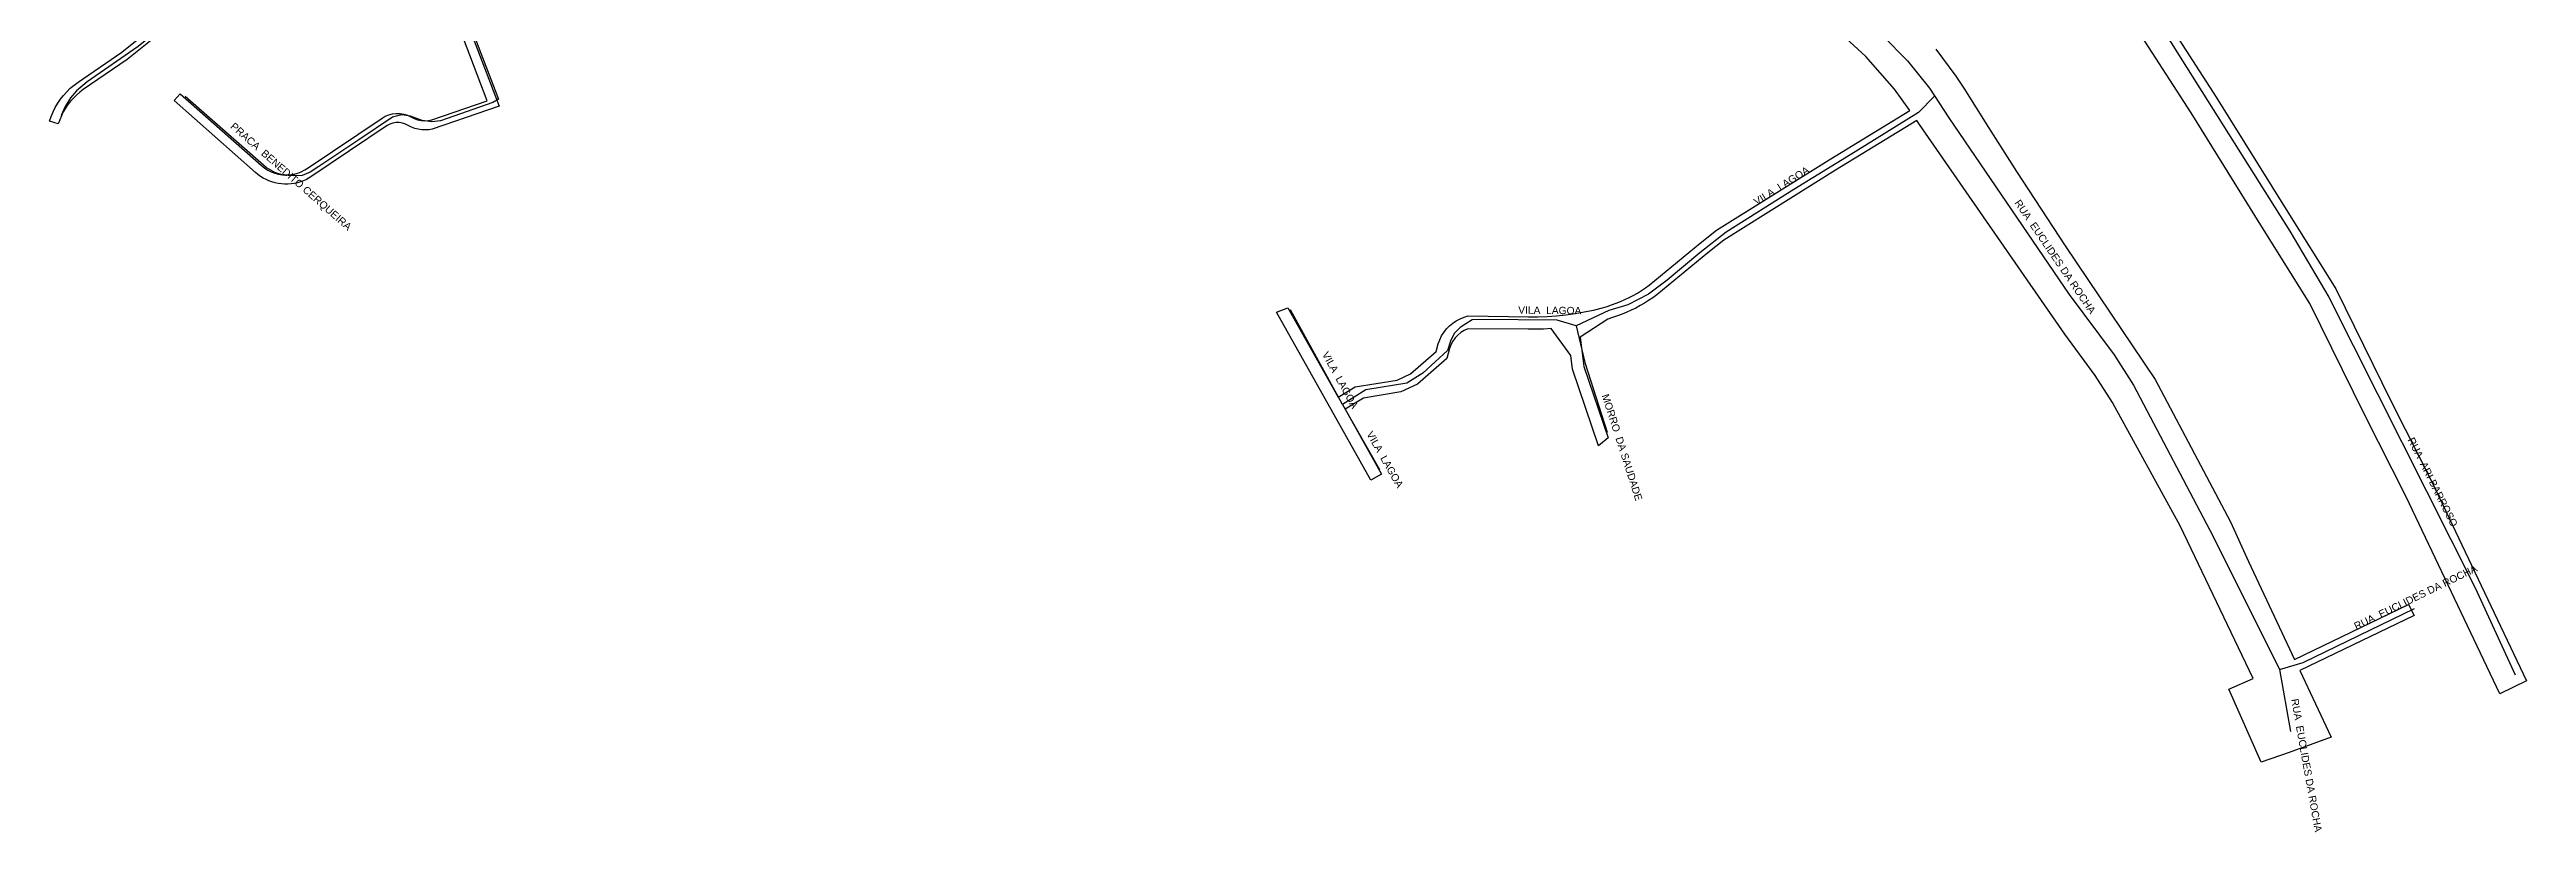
# Model space of a CAD drawing. Header units: millimetres. Extents: x 617751 to 636088, y 68402 to 77988.
# Drawn here: x 628496.1 to 628901.9, y 71801.8 to 71930.2 of the extents above; entities that cross this region are included whole.
import ezdxf

# ---------------------------------------------------------------- set-up
doc = ezdxf.new("R2010")
doc.units = ezdxf.units.MM
doc.header["$LTSCALE"] = 3
doc.header["$MEASUREMENT"] = 0
doc.layers.add('ALINHAMENTO PREDIAL', color=120, linetype='Continuous')
doc.layers.add('NOME LOGRADOURO', color=252, linetype='Continuous')
doc.styles.get("Standard").update_dxf_attribs({"font": 'arial.ttf'})

msp = doc.modelspace()

# ---------------------------------------------------------------- linework, layer by layer
at = {"layer": 'ALINHAMENTO PREDIAL'}
for points in [[(628527.66, 71943.65), (628508.83, 71928.56), (628501.63, 71923.59), (628501.07, 71923.17), (628500.53, 71922.71), (628500.03, 71922.22), (628499.55, 71921.69), (628499.12, 71921.14), (628498.72, 71920.55), (628498.37, 71919.95), (628498.05, 71919.31), (628497.78, 71918.66), (628497.55, 71918), (628496.11, 71918.43), (628496.38, 71919.2), (628496.69, 71919.94), (628497.05, 71920.66), (628497.45, 71921.36), (628497.91, 71922.02), (628498.4, 71922.66), (628498.94, 71923.26), (628499.52, 71923.82), (628500.13, 71924.34), (628500.78, 71924.82), (628507.93, 71929.76), (628526.59, 71944.7)], [(628527.66, 71943.65), (628508.83, 71928.56), (628501.63, 71923.59), (628501.07, 71923.17), (628500.53, 71922.71), (628500.03, 71922.22), (628499.55, 71921.69), (628499.12, 71921.14), (628498.72, 71920.55), (628498.37, 71919.95), (628498.05, 71919.31), (628497.78, 71918.66), (628497.55, 71918), (628496.11, 71918.43), (628496.38, 71919.2), (628496.69, 71919.94), (628497.05, 71920.66), (628497.45, 71921.36), (628497.91, 71922.02), (628498.4, 71922.66), (628498.94, 71923.26), (628499.52, 71923.82), (628500.13, 71924.34), (628500.78, 71924.82), (628507.93, 71929.76), (628526.59, 71944.7)], [(628527.66, 71943.65), (628508.83, 71928.56), (628501.63, 71923.59), (628501.07, 71923.17), (628500.53, 71922.71), (628500.03, 71922.22), (628499.55, 71921.69), (628499.12, 71921.14), (628498.72, 71920.55), (628498.37, 71919.95), (628498.05, 71919.31), (628497.78, 71918.66), (628497.55, 71918), (628496.11, 71918.43), (628496.38, 71919.2), (628496.69, 71919.94), (628497.05, 71920.66), (628497.45, 71921.36), (628497.91, 71922.02), (628498.4, 71922.66), (628498.94, 71923.26), (628499.52, 71923.82), (628500.13, 71924.34), (628500.78, 71924.82), (628507.93, 71929.76), (628526.59, 71944.7)], [(628841.09, 71937.75), (628851.03, 71922.38), (628862.5, 71903.96), (628870.63, 71890.92), (628879.72, 71872.5), (628886.52, 71858.97), (628901.87, 71826.67), (628897.49, 71824.55), (628882.14, 71856.83), (628875.36, 71870.33), (628866.37, 71888.55), (628858.37, 71901.38), (628846.92, 71919.77), (628837.03, 71935.07)], [(628841.09, 71937.75), (628851.03, 71922.38), (628862.5, 71903.96), (628870.63, 71890.92), (628879.72, 71872.5), (628886.52, 71858.97), (628901.87, 71826.67), (628897.49, 71824.55), (628882.14, 71856.83), (628875.36, 71870.33), (628866.37, 71888.55), (628858.37, 71901.38), (628846.92, 71919.77), (628837.03, 71935.07)], [(628841.09, 71937.75), (628851.03, 71922.38), (628862.5, 71903.96), (628870.63, 71890.92), (628879.72, 71872.5), (628886.52, 71858.97), (628901.87, 71826.67), (628897.49, 71824.55), (628882.14, 71856.83), (628875.36, 71870.33), (628866.37, 71888.55), (628858.37, 71901.38), (628846.92, 71919.77), (628837.03, 71935.07)], [(628565.26, 71932.74), (628569.76, 71920.86), (628558.82, 71917.12), (628558.25, 71917.03), (628557.67, 71916.99), (628557.08, 71917.02), (628556.51, 71917.1), (628555.94, 71917.24), (628555.39, 71917.44), (628554.86, 71917.69), (628554.42, 71917.93), (628553.92, 71918.11), (628553.41, 71918.2), (628552.88, 71918.2), (628552.37, 71918.12), (628551.87, 71917.94), (628551.41, 71917.69), (628539.1, 71909.39), (628538.66, 71909.12), (628538.19, 71908.87), (628537.71, 71908.66), (628537.21, 71908.48), (628536.71, 71908.34), (628536.19, 71908.23), (628535.67, 71908.15), (628535.15, 71908.12), (628534.62, 71908.12), (628534.1, 71908.15), (628533.58, 71908.22), (628533.06, 71908.33), (628532.55, 71908.47), (628532.06, 71908.65), (628531.58, 71908.86), (628531.11, 71909.11), (628530.66, 71909.38), (628530.24, 71909.69), (628529.83, 71910.02), (628516.51, 71921.8), (628517.5, 71922.93), (628530.82, 71911.15), (628531.32, 71910.75), (628531.86, 71910.41), (628532.42, 71910.12), (628533.02, 71909.9), (628533.63, 71909.74), (628534.26, 71909.64), (628534.89, 71909.61), (628535.53, 71909.65), (628536.16, 71909.75), (628536.77, 71909.91), (628537.36, 71910.14), (628537.93, 71910.43), (628538.46, 71910.77), (628550.58, 71918.93), (628551.12, 71919.25), (628551.69, 71919.48), (628552.3, 71919.64), (628552.92, 71919.71), (628553.54, 71919.7), (628554.16, 71919.6), (628554.75, 71919.42), (628555.32, 71919.16), (628555.85, 71918.88), (628556.41, 71918.67), (628556.99, 71918.54), (628557.58, 71918.49), (628558.17, 71918.53), (628558.75, 71918.65), (628567.81, 71921.77), (628563.93, 71931.99)], [(628565.26, 71932.74), (628569.76, 71920.86), (628558.82, 71917.12), (628558.25, 71917.03), (628557.67, 71916.99), (628557.08, 71917.02), (628556.51, 71917.1), (628555.94, 71917.24), (628555.39, 71917.44), (628554.86, 71917.69), (628554.42, 71917.93), (628553.92, 71918.11), (628553.41, 71918.2), (628552.88, 71918.2), (628552.37, 71918.12), (628551.87, 71917.94), (628551.41, 71917.69), (628539.1, 71909.39), (628538.66, 71909.12), (628538.19, 71908.87), (628537.71, 71908.66), (628537.21, 71908.48), (628536.71, 71908.34), (628536.19, 71908.23), (628535.67, 71908.15), (628535.15, 71908.12), (628534.62, 71908.12), (628534.1, 71908.15), (628533.58, 71908.22), (628533.06, 71908.33), (628532.55, 71908.47), (628532.06, 71908.65), (628531.58, 71908.86), (628531.11, 71909.11), (628530.66, 71909.38), (628530.24, 71909.69), (628529.83, 71910.02), (628516.51, 71921.8), (628517.5, 71922.93), (628530.82, 71911.15), (628531.32, 71910.75), (628531.86, 71910.41), (628532.42, 71910.12), (628533.02, 71909.9), (628533.63, 71909.74), (628534.26, 71909.64), (628534.89, 71909.61), (628535.53, 71909.65), (628536.16, 71909.75), (628536.77, 71909.91), (628537.36, 71910.14), (628537.93, 71910.43), (628538.46, 71910.77), (628550.58, 71918.93), (628551.12, 71919.25), (628551.69, 71919.48), (628552.3, 71919.64), (628552.92, 71919.71), (628553.54, 71919.7), (628554.16, 71919.6), (628554.75, 71919.42), (628555.32, 71919.16), (628555.85, 71918.88), (628556.41, 71918.67), (628556.99, 71918.54), (628557.58, 71918.49), (628558.17, 71918.53), (628558.75, 71918.65), (628567.81, 71921.77), (628563.93, 71931.99)], [(628565.26, 71932.74), (628569.76, 71920.86), (628558.82, 71917.12), (628558.25, 71917.03), (628557.67, 71916.99), (628557.08, 71917.02), (628556.51, 71917.1), (628555.94, 71917.24), (628555.39, 71917.44), (628554.86, 71917.69), (628554.42, 71917.93), (628553.92, 71918.11), (628553.41, 71918.2), (628552.88, 71918.2), (628552.37, 71918.12), (628551.87, 71917.94), (628551.41, 71917.69), (628539.1, 71909.39), (628538.66, 71909.12), (628538.19, 71908.87), (628537.71, 71908.66), (628537.21, 71908.48), (628536.71, 71908.34), (628536.19, 71908.23), (628535.67, 71908.15), (628535.15, 71908.12), (628534.62, 71908.12), (628534.1, 71908.15), (628533.58, 71908.22), (628533.06, 71908.33), (628532.55, 71908.47), (628532.06, 71908.65), (628531.58, 71908.86), (628531.11, 71909.11), (628530.66, 71909.38), (628530.24, 71909.69), (628529.83, 71910.02), (628516.51, 71921.8), (628517.5, 71922.93), (628530.82, 71911.15), (628531.32, 71910.75), (628531.86, 71910.41), (628532.42, 71910.12), (628533.02, 71909.9), (628533.63, 71909.74), (628534.26, 71909.64), (628534.89, 71909.61), (628535.53, 71909.65), (628536.16, 71909.75), (628536.77, 71909.91), (628537.36, 71910.14), (628537.93, 71910.43), (628538.46, 71910.77), (628550.58, 71918.93), (628551.12, 71919.25), (628551.69, 71919.48), (628552.3, 71919.64), (628552.92, 71919.71), (628553.54, 71919.7), (628554.16, 71919.6), (628554.75, 71919.42), (628555.32, 71919.16), (628555.85, 71918.88), (628556.41, 71918.67), (628556.99, 71918.54), (628557.58, 71918.49), (628558.17, 71918.53), (628558.75, 71918.65), (628567.81, 71921.77), (628563.93, 71931.99)], [(628805.13, 71930.2), (628808.41, 71925.8), (628809.68, 71923.81), (628813.72, 71917.37), (628818.3, 71910.17), (628826.28, 71897.99), (628841.03, 71876.08), (628853.41, 71852.74), (628856.32, 71846.26), (628863.89, 71830.19), (628882.56, 71839.22), (628883.45, 71837.42), (628864.74, 71828.38), (628869.88, 71817.47), (628863, 71814.94), (628858.41, 71813.35), (628853.09, 71825.31), (628857.12, 71827.1), (628845.15, 71852.11), (628834.42, 71871.61), (628834.04, 71872.3), (628831.23, 71876.72), (628826.25, 71883.54), (628802.45, 71917.9), (628802, 71918.54), (628788.7, 71910.37), (628770.36, 71898.93), (628767.77, 71896.87), (628759.42, 71889.97), (628758.75, 71889.49), (628758.07, 71889.03), (628757.38, 71888.6), (628756.67, 71888.19), (628755.95, 71887.8), (628755.21, 71887.44), (628754.47, 71887.1), (628753.71, 71886.79), (628752.95, 71886.5), (628752.17, 71886.24), (628751.39, 71886), (628746.85, 71883), (628747.44, 71878.22), (628751.41, 71866.53), (628749.86, 71865.23), (628745.6, 71877.8), (628745.33, 71880.01), (628742.12, 71884.42), (628740.86, 71884.36), (628739.59, 71884.33), (628738.33, 71884.33), (628728.44, 71884.39), (628727.84, 71884.13), (628727.29, 71883.78), (628726.79, 71883.37), (628726.35, 71882.89), (628725.98, 71882.36), (628725.68, 71881.79), (628725.47, 71881.17), (628725.02, 71879.55), (628720.19, 71875.33), (628717.48, 71874.05), (628711.34, 71873.05), (628708.33, 71871.22), (628714.32, 71860.57), (628712.57, 71859.59), (628697.11, 71887.11), (628698.98, 71887.85), (628707.23, 71873.19), (628710, 71874.87), (628716.88, 71875.99), (628719.08, 71877.03), (628723.24, 71880.67), (628723.6, 71881.94), (628723.84, 71882.59), (628724.15, 71883.22), (628724.53, 71883.81), (628724.96, 71884.37), (628725.45, 71884.87), (628725.98, 71885.32), (628726.56, 71885.71), (628727.18, 71886.04), (628727.83, 71886.31), (628728.5, 71886.51), (628738.36, 71886.34), (628739.9, 71886.34), (628741.43, 71886.4), (628742.96, 71886.51), (628744.49, 71886.67), (628746.01, 71886.88), (628747.52, 71887.15), (628749.02, 71887.47), (628750.51, 71887.84), (628751.25, 71888.06), (628752, 71888.3), (628752.73, 71888.57), (628753.45, 71888.86), (628754.16, 71889.17), (628754.86, 71889.51), (628755.55, 71889.87), (628756.23, 71890.26), (628756.89, 71890.67), (628757.54, 71891.1), (628758.17, 71891.55), (628766.5, 71898.43), (628769.19, 71900.58), (628787.64, 71912.08), (628800.83, 71920.19), (628798.34, 71923.68), (628793.65, 71929.01), (628788.43, 71933.81)], [(628805.13, 71930.2), (628808.41, 71925.8), (628809.68, 71923.81), (628813.72, 71917.37), (628818.3, 71910.17), (628826.28, 71897.99), (628841.03, 71876.08), (628853.41, 71852.74), (628856.32, 71846.26), (628863.89, 71830.19), (628882.56, 71839.22), (628883.45, 71837.42), (628864.74, 71828.38), (628869.88, 71817.47), (628863, 71814.94), (628858.41, 71813.35), (628853.09, 71825.31), (628857.12, 71827.1), (628845.15, 71852.11), (628834.42, 71871.61), (628834.04, 71872.3), (628831.23, 71876.72), (628826.25, 71883.54), (628802.45, 71917.9), (628802, 71918.54), (628788.7, 71910.37), (628770.36, 71898.93), (628767.77, 71896.87), (628759.42, 71889.97), (628758.75, 71889.49), (628758.07, 71889.03), (628757.38, 71888.6), (628756.67, 71888.19), (628755.95, 71887.8), (628755.21, 71887.44), (628754.47, 71887.1), (628753.71, 71886.79), (628752.95, 71886.5), (628752.17, 71886.24), (628751.39, 71886), (628746.85, 71883), (628747.44, 71878.22), (628751.41, 71866.53), (628749.86, 71865.23), (628745.6, 71877.8), (628745.33, 71880.01), (628742.12, 71884.42), (628740.86, 71884.36), (628739.59, 71884.33), (628738.33, 71884.33), (628728.44, 71884.39), (628727.84, 71884.13), (628727.29, 71883.78), (628726.79, 71883.37), (628726.35, 71882.89), (628725.98, 71882.36), (628725.68, 71881.79), (628725.47, 71881.17), (628725.02, 71879.55), (628720.19, 71875.33), (628717.48, 71874.05), (628711.34, 71873.05), (628708.33, 71871.22), (628714.32, 71860.57), (628712.57, 71859.59), (628697.11, 71887.11), (628698.98, 71887.85), (628707.23, 71873.19), (628710, 71874.87), (628716.88, 71875.99), (628719.08, 71877.03), (628723.24, 71880.67), (628723.6, 71881.94), (628723.84, 71882.59), (628724.15, 71883.22), (628724.53, 71883.81), (628724.96, 71884.37), (628725.45, 71884.87), (628725.98, 71885.32), (628726.56, 71885.71), (628727.18, 71886.04), (628727.83, 71886.31), (628728.5, 71886.51), (628738.36, 71886.34), (628739.9, 71886.34), (628741.43, 71886.4), (628742.96, 71886.51), (628744.49, 71886.67), (628746.01, 71886.88), (628747.52, 71887.15), (628749.02, 71887.47), (628750.51, 71887.84), (628751.25, 71888.06), (628752, 71888.3), (628752.73, 71888.57), (628753.45, 71888.86), (628754.16, 71889.17), (628754.86, 71889.51), (628755.55, 71889.87), (628756.23, 71890.26), (628756.89, 71890.67), (628757.54, 71891.1), (628758.17, 71891.55), (628766.5, 71898.43), (628769.19, 71900.58), (628787.64, 71912.08), (628800.83, 71920.19), (628798.34, 71923.68), (628793.65, 71929.01), (628788.43, 71933.81)], [(628805.13, 71930.2), (628808.41, 71925.8), (628809.68, 71923.81), (628813.72, 71917.37), (628818.3, 71910.17), (628826.28, 71897.99), (628841.03, 71876.08), (628853.41, 71852.74), (628856.32, 71846.26), (628863.89, 71830.19), (628882.56, 71839.22), (628883.45, 71837.42), (628864.74, 71828.38), (628869.88, 71817.47), (628863, 71814.94), (628858.41, 71813.35), (628853.09, 71825.31), (628857.12, 71827.1), (628845.15, 71852.11), (628834.42, 71871.61), (628834.04, 71872.3), (628831.23, 71876.72), (628826.25, 71883.54), (628802.45, 71917.9), (628802, 71918.54), (628788.7, 71910.37), (628770.36, 71898.93), (628767.77, 71896.87), (628759.42, 71889.97), (628758.75, 71889.49), (628758.07, 71889.03), (628757.38, 71888.6), (628756.67, 71888.19), (628755.95, 71887.8), (628755.21, 71887.44), (628754.47, 71887.1), (628753.71, 71886.79), (628752.95, 71886.5), (628752.17, 71886.24), (628751.39, 71886), (628746.85, 71883), (628747.44, 71878.22), (628751.41, 71866.53), (628749.86, 71865.23), (628745.6, 71877.8), (628745.33, 71880.01), (628742.12, 71884.42), (628740.86, 71884.36), (628739.59, 71884.33), (628738.33, 71884.33), (628728.44, 71884.39), (628727.84, 71884.13), (628727.29, 71883.78), (628726.79, 71883.37), (628726.35, 71882.89), (628725.98, 71882.36), (628725.68, 71881.79), (628725.47, 71881.17), (628725.02, 71879.55), (628720.19, 71875.33), (628717.48, 71874.05), (628711.34, 71873.05), (628708.33, 71871.22), (628714.32, 71860.57), (628712.57, 71859.59), (628697.11, 71887.11), (628698.98, 71887.85), (628707.23, 71873.19), (628710, 71874.87), (628716.88, 71875.99), (628719.08, 71877.03), (628723.24, 71880.67), (628723.6, 71881.94), (628723.84, 71882.59), (628724.15, 71883.22), (628724.53, 71883.81), (628724.96, 71884.37), (628725.45, 71884.87), (628725.98, 71885.32), (628726.56, 71885.71), (628727.18, 71886.04), (628727.83, 71886.31), (628728.5, 71886.51), (628738.36, 71886.34), (628739.9, 71886.34), (628741.43, 71886.4), (628742.96, 71886.51), (628744.49, 71886.67), (628746.01, 71886.88), (628747.52, 71887.15), (628749.02, 71887.47), (628750.51, 71887.84), (628751.25, 71888.06), (628752, 71888.3), (628752.73, 71888.57), (628753.45, 71888.86), (628754.16, 71889.17), (628754.86, 71889.51), (628755.55, 71889.87), (628756.23, 71890.26), (628756.89, 71890.67), (628757.54, 71891.1), (628758.17, 71891.55), (628766.5, 71898.43), (628769.19, 71900.58), (628787.64, 71912.08), (628800.83, 71920.19), (628798.34, 71923.68), (628793.65, 71929.01), (628788.43, 71933.81)]]:
    msp.add_lwpolyline(points, dxfattribs=at)
at = {"layer": 'NOME LOGRADOURO'}
for points in [[(628557.69, 71974.5), (628554.32, 71971.21), (628542.05, 71958.83), (628528.22, 71944.84), (628510.63, 71930.69), (628502.28, 71924.87), (628500.53, 71923.38), (628499.54, 71922.26), (628498.65, 71920.81), (628498.02, 71919.36)], [(628818.73, 71969.17), (628842.09, 71933.76), (628863.1, 71900.4), (628869.51, 71889.6), (628893.44, 71841.92), (628899.99, 71827.67)], [(628568.4, 71945.54), (628561.24, 71938.37), (628565.53, 71932.84), (628569.64, 71922.03), (628568.73, 71921.51), (628560.17, 71918.47), (628558.72, 71918.3), (628557.14, 71918.54), (628555.26, 71919.25), (628553.84, 71919.48), (628552.32, 71919.06), (628546.77, 71915.38), (628540.22, 71911.01), (628538.8, 71910.09), (628537.49, 71909.54), (628536.05, 71909.47), (628534.36, 71909.57), (628533.01, 71909.99), (628531.61, 71910.82), (628518.35, 71922.49)], [(628787.46, 71939.31), (628791.84, 71936.11), (628796.35, 71932.45), (628800.45, 71928.34), (628804.1, 71923.82), (628807.26, 71918.95), (628826.94, 71890.01), (628834.35, 71880.11), (628837.51, 71875.13), (628850.53, 71850.33), (628861.41, 71828.55)], [(628804.92, 71922.55), (628802.29, 71919.87), (628791.91, 71913.42), (628781.84, 71907.22), (628770.74, 71900.24), (628766.43, 71896.82), (628761.11, 71892.34), (628758.05, 71890.08), (628754.68, 71888.31), (628751.57, 71887.38), (628746.2, 71884.89)], [(628707.91, 71872.01), (628699.38, 71887.49)], [(628746.2, 71884.89), (628743.06, 71885.81), (628730.31, 71885.93), (628729.14, 71885.85), (628728.13, 71885.23), (628727.18, 71884.59), (628726.2, 71883.64), (628725.59, 71882.38), (628725.13, 71880.82), (628721.07, 71877.1), (628718.47, 71875.51), (628711.75, 71874.37), (628707.91, 71872.01)], [(628746.2, 71884.89), (628747.59, 71878.89), (628751.26, 71867.44)], [(628707.91, 71872.01), (628713.96, 71861.34)], [(628861.41, 71828.55), (628865.29, 71829.68), (628883.55, 71838.56)], [(628861.41, 71828.55), (628863.23, 71818.41)]]:
    msp.add_lwpolyline(points, dxfattribs=at)

# ---------------------------------------------------------------- texts
for s, rotation, p in [('PRACA  BENEDITO CERQUEIRA', 318.6561, (628525.64, 71917.41)), ('VILA  LAGOA', 32.1466, (628775.76, 71904.58)), ('RUA  EUCLIDES DA ROCHA', 304.22, (628817.93, 71905.04)), ('VILA  LAGOA', 359.4414, (628736.7, 71886.87)), ('VILA  LAGOA', 298.8542, (628704.52, 71880.23)), ('MORRO  DA SAUDADE', 287.7841, (628750.37, 71873.47)), ('VILA  LAGOA', 299.5731, (628711.8, 71867.17)), ('RUA  ARI BARROSO', 296.6444, (628882.37, 71866.21)), ('RUA  EUCLIDES DA ROCHA', 25.9277, (628873.99, 71835.02)), ('RUA  EUCLIDES DA ROCHA', 280.15, (628863.31, 71823.65))]:
    msp.add_text(s, height=1.2, rotation=rotation, dxfattribs=at).set_placement(p)

doc.saveas('drawing.dxf')
